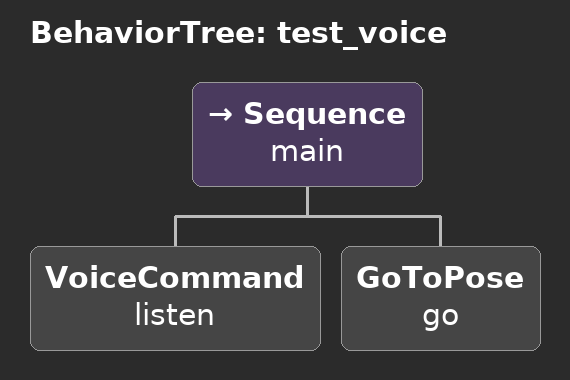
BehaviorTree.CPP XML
<root>
    <BehaviorTree ID="test_voice">
    <Sequence name="main">
        <VoiceCommand name="listen" />
        <GoToPose name="go" />
    </Sequence>
    </BehaviorTree>
</root>
